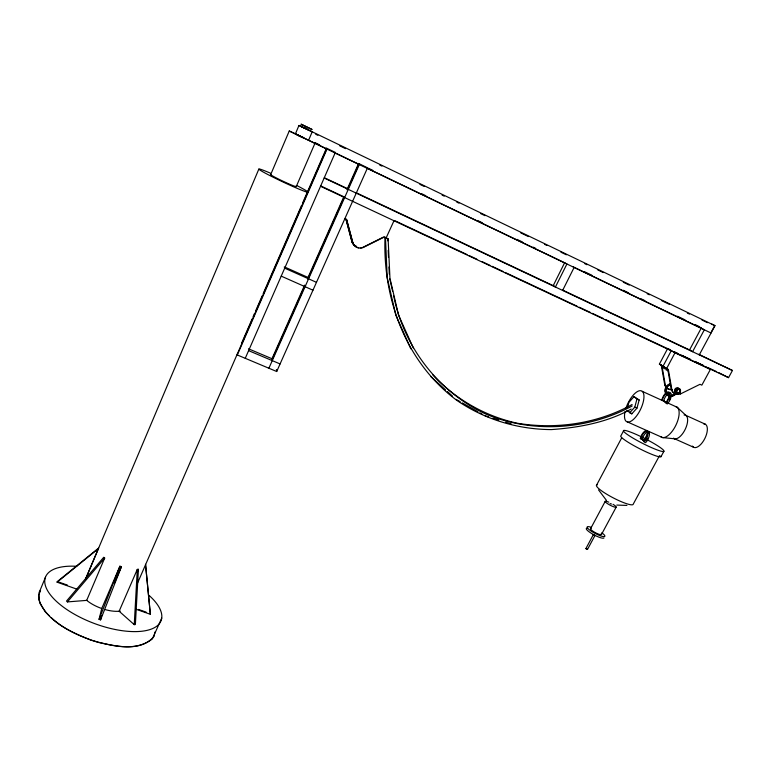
<?xml version="1.0" encoding="UTF-8"?>
<svg xmlns="http://www.w3.org/2000/svg" width="771" height="771" viewBox="0 0 771 771"><rect width="100%" height="100%" fill="white"/><g stroke="black" fill="none" stroke-linecap="round" stroke-linejoin="round"><path stroke-width="1.16" d="M134.25 624.645L137.305 569.374L138.423 569.316L135.378 624.52L134.25 624.645L119.139 611.239A24.682 10.457 20.6 0 1 104.866 609.504M45.499 577.171L39.273 592.244L38.791 599.626C46.944 621.619 70.759 632.066 91.065 640.161C110.426 645.51 134.848 652.526 152.34 638.937L161.737 618.072M150.355 614.294L145.536 564.382L150.355 614.294L136.188 609.312M154.855 632.075L154.113 636.316C140.601 652.468 115.958 646.117 98.139 642.368C81.254 636.962 64.224 629.83 51.165 617.532M100.567 619.874L121.413 566.743L119.919 566.203L101.743 608.512L99.054 619.344L100.567 619.874L101.637 615.537M626.698 410.471L631.796 413.863L636.971 408.129L639.169 399.966L634.003 396.66L628.885 402.404L627.633 407.011M629.618 412.89L634.784 407.136L636.981 398.973L634.003 396.66M85.427 579.484L98.659 548.017L57.324 581.565L57.112 582.192L77.389 589.323M661.749 400.216L662.405 398.106A7.093 3.036 -63.6 0 1 668.987 392.092A7.093 3.036 -63.6 0 1 667.223 401.624L665.865 403.252L667.329 403.917L668.679 402.289A7.093 3.045 -63.5 0 0 671.252 395.533A7.093 3.045 -63.5 0 0 669.315 392.526M642.388 437.167L641.723 439.268L640.287 438.632L640.942 436.531A6.997 2.997 -64.7 0 1 647.312 430.844A6.997 2.997 -64.7 0 1 645.481 440.443L644.161 442.005L645.616 442.65L646.936 441.089A6.997 3.007 -64.7 0 0 648.748 431.471M99.054 619.344L119.919 566.203M86.082 577.758L258.844 169.1M104.683 558.059L86.689 600.387L67.443 601.91L66.518 601.062L103.738 557.26L104.683 558.059L67.443 601.91M270.688 174.583L289.25 131.003L303.745 137.739M711.045 333.014L295.37 133.961L298.955 125.461L301.606 126.695M114.416 583.011L121.413 566.743M308.545 140.332L312.188 131.87L298.955 125.461M296.237 186.592L314.944 143.329L314.462 143.04M137.305 569.374L119.139 611.239L120.266 611.133M137.469 571.513L138.423 569.316M241.602 343.172L252.156 318.915M253.119 316.717L254.555 313.411M255.519 311.205L262.236 295.765M263.2 293.568L301.586 205.375M302.54 203.168L326.538 148.051M136.92 584.524L326.885 148.283M347.846 189.011L359.074 163.703L367.536 167.827L276.702 371.516L237.323 354.978L327.232 148.524L335.356 152.417L245.255 358.313M272.038 358.602L304.622 285.135M308.034 277.454L343.538 197.405M346.94 189.733L358.621 163.413M271.681 360.645L304.882 285.829M307.812 279.227L344.425 196.711M268.886 368.239L359.537 163.992M360.761 247.867A7.941 7.806 -78.6 0 0 362.746 247.395L383.611 237.005L385.992 238.239L393.991 220.728M562.618 290.426L574.116 267.46M623.749 430.478L620.944 435.76A22.667 2.766 27.1 0 0 640.614 449.214A22.667 2.766 27.1 0 0 660.94 455.892M706.467 367.092L710.39 369.434L701.851 385.153L700.01 384.305L680.514 393.914A7.45 6.631 -47.3 0 1 671.917 389.962L668.37 369.627L659.398 364.105L667.725 348.415M596.446 485.393L621.638 437.967M671.329 350.603L662.925 366.418L664.775 367.275M666.501 368.76L674.991 352.829L668.621 348.964M590.625 528.636L605.245 501.304M585.873 548.624L593.227 534.843L594.113 535.093L594.865 535.7L587.492 549.415L585.912 548.528L587.492 549.415M643.621 441.022L648.141 432.598M676.148 391.176L677.131 389.336L679.588 389.422L680.581 391.022L679.588 392.863L677.603 393.104L676.148 391.176L677.603 393.104M676.61 391.495L677.593 389.654L679.588 389.422M601.419 534.582L616.145 507.212M711.103 332.349L714.466 326.114M679.126 389.104L680.118 390.704L679.126 392.545L679.588 392.863M699.287 354.862L714.996 325.69L711.806 324.09M659.523 455.613L633.261 504.089A20.692 3.46 27.5 0 1 612.029 497.228A20.692 3.46 27.5 0 1 597.255 484.814M660.959 456.711L663.841 451.411M320.534 186.274L728.537 377.645L732.45 370.494L698.738 354.275M39.273 592.244L40.535 590.596L38.55 595.328L39.909 603.259L45.431 612.049L49.604 616.039M57.112 582.192L98.486 548.605M594.817 535.729L593.236 534.901M631.141 409.073C606.806 422.556 578.857 427.626 551.371 429.592C517.611 429.399 484.602 419.443 456.731 400.294C406.009 362.524 382.715 299.167 385.008 237.256M632.114 404.496C597.506 423.693 556.383 429.582 517.476 423.269C484.998 416.205 455.603 399.282 432.897 375.043M632.191 405.96C588.119 429.861 533.551 433.572 486.973 414.576C439.171 392.94 403.821 347.22 393.721 295.91M352.896 243.038L346.69 219.88L352.896 243.038A7.951 7.816 -78.4 0 0 362.939 247.645L383.842 237.237M626.91 505.41L616.781 505.082M674.876 438.834L662.588 437.581L627.652 422.026M610.073 503.569L611.451 503.993M311.127 131.34L304.478 127.832M485.123 415.858L488.535 416.909M493.074 418.306L498.76 420.05M505.574 422.151L511.25 423.905M314.944 143.329L289.25 131.003M138.481 609.427L146.095 612.107M57.324 581.565L67.453 585.131M295.341 133.913L303.225 137.585M248.493 348.791L272.211 358.814M248.609 350.641L280.085 363.931M281.203 276.124L312.949 290.195M640.884 438.506L644.036 441.243A5.773 2.477 -64.7 0 0 647.332 434.314A5.773 2.477 -64.7 0 0 644.768 432.088A5.773 2.477 -64.7 0 0 640.884 438.506L643.901 440.511L642.455 439.875M673.999 438.506L693.582 447.247M285.405 267.354L308.246 277.541M316.457 282.331L284.682 268.173L284.316 266.872M634.784 407.136L636.971 408.129M636.981 398.973L639.169 399.966M662.366 400.053L665.72 402.52A5.85 2.506 -63.6 0 0 669.064 395.494A5.85 2.506 -63.6 0 0 666.337 393.489A5.85 2.506 -63.6 0 0 662.366 400.053L665.489 401.942L664.033 401.286M642.301 391.389L677.237 407.281L686.151 415.598M685.641 415.27L705.234 424.166M659.398 364.105L668.37 369.627M385.885 237.661L388.121 238.952L389.953 278.264L398.501 314.973L413.246 347.856M388.121 238.952L385.481 237.728L387.225 277.83L395.851 315.281L410.818 348.829M344.676 219.07L346.863 220.092M302.174 126.984L300.941 126.425L303.841 127.861M320.987 186.042L343.876 196.778M395.099 220.814L467.024 254.555M469.202 255.587L476.835 259.162M482.28 261.716L489.913 265.301M492.091 266.323L502.991 271.431M505.169 272.452L577.093 306.203M579.272 307.224L590.172 312.332M592.35 313.363L603.25 318.471M605.428 319.493L616.328 324.61M618.506 325.632L669.729 349.658M674.095 351.701L677.362 353.243M681.718 355.286L690.44 359.373M694.796 361.416L703.518 365.512M708.963 368.066L716.596 371.651M718.774 372.672L728.537 377.645M674.519 352.106L678.779 354.101M680.909 355.103L690.498 359.594M694.748 361.589L703.268 365.589M674.991 352.829L710.39 369.434M309.614 130.376L311.012 131.012M324.157 178.005L732.45 370.494M324.581 177.841L348.511 189.126M356.125 192.711L554.079 286.06M562.782 290.166L690.035 350.169M308.998 130.338L306.473 129.133M315.281 142.789L319.618 144.871M368.422 168.242L372.759 170.314M421.564 193.685L425.9 195.767M477.953 220.689L482.289 222.771M516.994 239.386L522.41 241.988M533.253 247.183L535.421 248.214M584.225 271.585L591.82 275.228M623.267 290.281L628.683 292.884M640.614 298.599L644.951 300.671M677.487 316.255L685.082 319.888M695.403 324.726L699.74 326.798M314.693 143.127L326.644 148.851M335.337 153.005L358.139 163.934M367.921 168.608L564.517 262.728M573.21 266.891L701.379 328.253M305.673 128.661L300.459 125.933L307.012 129.297M311.609 131.523L714.996 325.69M315.725 134.26L317.893 135.301M339.597 145.738L345.514 148.649M379.737 165.052L381.905 166.093M419.887 184.356L424.223 186.447M442.091 195.102L444.269 196.152M456.779 202.098L458.947 203.149M480.641 213.586L484.988 215.668M520.791 232.89L528.386 236.552M544.663 244.378L546.832 245.419M560.931 252.204L566.357 254.815M584.803 263.682L586.972 264.732M597.824 269.946L603.25 272.558M623.315 282.273L629.29 285.087M647.187 293.751L649.355 294.792M661.846 300.738L669.44 304.391M687.337 313.065L689.505 314.105M701.986 320.052L707.412 322.663M303.398 137.71L297.317 134.886L302.83 137.614M304.41 127.88L307.243 129.162M456.075 399.368L460.229 401.72M462.301 402.905L477.866 411.733M479.938 412.909L482.01 414.085M662.135 366.977L664.496 368.789M668.033 370.861L665.73 369.608M679.877 393.47L680.514 393.914M661.239 364.953L664.775 384.989L665.383 385.413A7.334 6.544 -47.5 0 0 672.081 389.76M667.744 369.222L671.29 389.528L671.917 389.962M668.014 388.815L668.621 389.239M674.567 393.403L675.203 393.846M629.599 412.051L631.796 413.863M430.806 376.566L445.619 389.933M447.363 391.504L452.596 396.227M384.633 236.88L385.992 238.239M606.498 500.446L598.527 489.874M346.507 220.93L347.172 221.73M345.851 218.877L352.01 241.872A7.903 7.758 -79.1 0 0 356.057 246.267M346.025 219.089L352.01 241.872M389.731 278.803L392.651 291.322M661.846 365.358L665.383 385.413M276.394 369.54L276.702 371.516M387.64 238.47L387.746 240.851M388.189 250.353L388.526 257.475M388.97 266.978L389.297 274.1M237.304 354.034L237.323 354.978M101.743 608.512A24.682 10.457 20.6 0 1 86.564 600.243M148.938 595.289A61.747 26.175 20.6 0 1 136.737 631.584A61.747 26.175 20.6 0 1 53.064 597.997A61.747 26.175 20.6 0 1 76.753 566.309M296.7 185.493A27.101 1.436 25.2 0 1 301.779 190.254A27.101 1.436 25.2 0 1 264.626 172.8A27.101 1.436 25.2 0 1 270.476 173.176M671.464 389.336A7.324 6.544 -47.5 0 1 664.775 384.989M680.109 390.357A2.592 2.303 -47 0 0 679.338 388.738L678.827 388.43A2.592 2.303 -47 0 0 676.003 392.699L676.524 393.008A2.592 2.303 -47 0 0 678.384 392.979M680.051 391.003A2.592 2.303 -47 0 1 678.962 392.641M678.066 393.923A7.44 6.621 -47.3 0 1 671.29 389.528M647.707 438.68A5.773 2.477 -64.7 0 1 646.676 440.472M642.32 439.152A5.773 2.477 -64.7 0 1 647.293 432.3M647.544 439.962A22.696 2.65 27 0 1 660.342 450.996A22.696 2.65 27 0 1 626.36 433.794A22.696 2.65 27 0 1 641.337 436.81M642.368 437.311A22.696 2.65 27 0 1 645.5 438.892M603.953 538.023A10.042 2.034 27.9 0 1 592.379 533.966A10.042 2.034 27.9 0 1 587.165 528.164M601.804 532.8A10.042 2.024 27.9 0 1 602.267 536.385A10.042 2.024 27.9 0 1 589.102 529.59A10.042 2.024 27.9 0 1 591.02 527.229M613.012 504.311A6.226 1.089 27.6 0 1 614.94 507.183A6.226 1.089 27.6 0 1 606.16 502.692A6.226 1.089 27.6 0 1 608.801 502.152M601.187 533.744A6.178 1.243 27.9 0 1 595.704 532.857A6.178 1.243 27.9 0 1 591.078 528.52M679.27 389.23A2.583 2.303 -47 0 0 678.605 388.237L678.085 387.929A2.583 2.303 -47 0 0 675.271 392.188L675.791 392.497A2.583 2.303 -47 0 0 676.379 392.651M675.03 393.875A5.85 5.214 -46.9 0 1 671.001 395.581M669.604 395.417A5.85 5.214 -46.9 0 1 666.019 390.136A5.85 5.214 -46.9 0 1 670.597 384.681M674.75 393.682A5.84 5.214 -47 0 1 672.158 395.166M669.315 395.224A5.84 5.214 -47 0 1 665.739 389.933A5.84 5.214 -47 0 1 670.317 384.478M675.512 394.405A6.65 5.927 -46.9 0 1 670.934 396.342M669.334 396.159A6.65 5.927 -46.9 0 1 665.267 390.145A6.65 5.927 -46.9 0 1 670.471 383.939M675.232 394.203A6.64 5.927 -47 0 1 670.654 396.14M669.055 395.957A6.64 5.927 -47 0 1 664.987 389.943A6.64 5.927 -47 0 1 670.182 383.746M703.644 423.848A12.934 6.052 -63.6 0 1 704.8 438.593A12.934 6.052 -63.6 0 1 692.416 446.091M684.089 414.981A13.001 5.86 -63.8 0 1 685.477 428.763A13.001 5.86 -63.8 0 1 673.507 438.15M675.435 406.519A16.943 7.469 -63.9 0 1 675.907 425.187A16.943 7.469 -63.9 0 1 660.843 436.704M625.859 408.505A17.097 6.997 -64.3 0 1 642.397 391.475A17.097 6.997 -64.3 0 1 635.381 417.419A17.097 6.997 -64.3 0 1 625.059 411.454M670.192 397.932A5.85 2.515 -63.5 0 1 669.45 399.879M663.812 400.718A5.85 2.515 -63.5 0 1 666.529 395.301A5.85 2.515 -63.5 0 1 669.835 393.836M295.813 186.177A14.119 0.752 25.2 0 1 283.265 181.33A14.119 0.752 25.2 0 1 271.209 174.612M358.727 247.809A7.941 7.806 -78.6 0 1 352.713 242.788M355.874 246.016A7.883 7.749 -79.3 0 1 351.827 241.631M594.682 535.575L593.41 534.92L594.672 535.614M564.613 262.776L553.212 285.655L555.419 287.034L566.907 264.01L564.613 262.776M701.215 328.176L689.553 349.938L692.58 351.701L704.337 329.805L701.215 328.176M311.927 129.412L301.182 124.227L311.927 129.412M679.762 389.027L679.251 388.719A2.592 2.313 -47 0 0 676.418 392.988L676.938 393.306A2.592 2.313 -47 0 0 679.762 389.027"/></g></svg>
